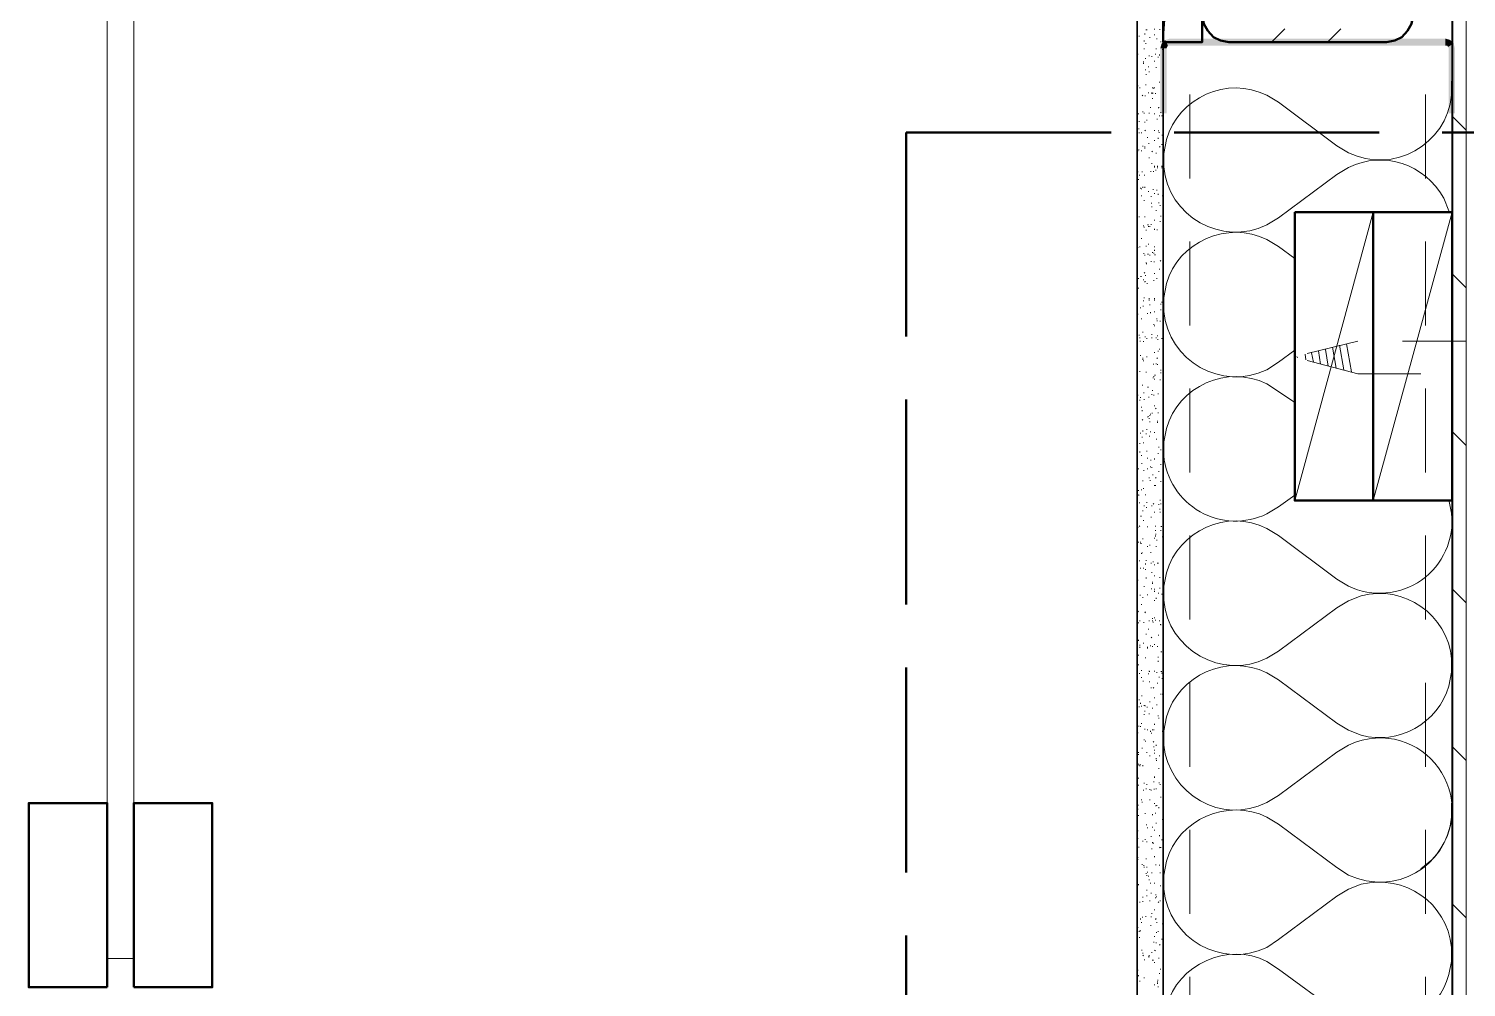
# Model space of a CAD drawing. Header units: inches. Extents: x 5 to 516, y -193 to 129.
# Drawn here: x 338.231 to 340.512, y -33.552 to -32.031 of the extents above; entities that cross this region are included whole.
import ezdxf

# ---------------------------------------------------------------- set-up
doc = ezdxf.new("R2010")
doc.units = ezdxf.units.IN
doc.header["$MEASUREMENT"] = 0
doc.linetypes.add('PDF_IMPORT', pattern=[1, 0.8, -0.2])
doc.layers.add('PDF5_Geometry', color=7, linetype='Continuous')
doc.layers.add('PDF5_Solid Fills', color=7, linetype='Continuous')

msp = doc.modelspace()

# ---------------------------------------------------------------- hatches: boundary and pattern name
at = {"layer": 'PDF5_Solid Fills', "transparency": 33554559}
for points in [[(340.038804, -32.0578976), (340.0343595, -32.0490087), (340.028804, -32.0545643), (340.0376927, -32.0601206)], [(340.0421404, -32.0467866), (340.0343626, -32.0490088), (340.038807, -32.0578984), (340.0421404, -32.0578977), (340.4788071, -32.0578984), (340.4788071, -32.0467866)], [(340.4821404, -32.0578976), (340.4865849, -32.0490087), (340.4788071, -32.0467865), (340.4788073, -32.0578984)], [(340.0265832, -32.1656763), (340.0365832, -32.1656763), (340.0365839, -32.0623429), (340.0265832, -32.0623429)], [(340.0376965, -32.0601207), (340.0288076, -32.0545652), (340.0265854, -32.0623429), (340.036585, -32.0623427)], [(340.4943612, -32.0623426), (340.492139, -32.0545648), (340.4832494, -32.0601204), (340.4843612, -32.0623426), (340.4843605, -32.165676), (340.4943612, -32.165676)]]:
    msp.add_hatch(color=256, dxfattribs=at).paths.add_polyline_path(points)

# ---------------------------------------------------------------- linework, layer by layer
at = {"layer": 'PDF5_Geometry', "lineweight": 35}
for points in [[(340.4899169, -44.6356774), (340.4899169, -25.9690092), (340.531028, -25.9690092), (340.531028, -44.6356774)], [(339.9899169, -44.5945657), (339.9899169, -32.0101203), (340.031028, -32.0101203), (340.031028, -44.5945657)]]:
    msp.add_lwpolyline(points, close=True, dxfattribs=at)
at = {"layer": 'PDF5_Geometry', "lineweight": 15}
for points in [[(340.4910291, -44.6356768), (340.4910291, -25.9690086)], [(340.5121382, -44.6356768), (340.5121382, -25.9690086)], [(340.0310275, -32.052343), (340.0932497, -31.2190096)], [(338.3976944, -31.2645645), (338.3554721, -31.2645645), (338.3554721, -33.5067869)], [(338.3976949, -31.2645645), (338.3976949, -33.5067869)], [(339.993252, -32.0434534), (339.993252, -32.0423423)], [(340.0021409, -32.0390091), (340.0021409, -32.0401202)], [(340.0043631, -32.0323427), (340.0043631, -32.0334538)], [(340.0054743, -32.0334538), (340.0054743, -32.0323427)], [(340.0099187, -32.0456755), (340.0099187, -32.0445644)], [(340.0176965, -32.0312316), (340.0176965, -32.0323427)], [(340.0176965, -32.0401202), (340.0176965, -32.0412312)], [(340.0210298, -32.0478976), (340.0210298, -32.0467866)], [(340.0265854, -32.0323427), (340.0254743, -32.0323427)], [(340.2032506, -32.052343), (340.2243617, -32.0312319)], [(340.2921404, -32.052343), (340.3132515, -32.0312319)], [(339.9910298, -32.0723422), (339.9910298, -32.0712312)], [(340.0010298, -32.0512308), (340.0010298, -32.0501198)], [(340.0010298, -32.0623426), (340.0010298, -32.0634537)], [(340.0043631, -32.054564), (340.0032521, -32.054564)], [(340.0188076, -32.0723422), (340.0188076, -32.0712312)], [(340.0199187, -32.0623426), (340.0199187, -32.0634537)], [(340.0254743, -32.0734533), (340.0254743, -32.0723422)], [(340.0276965, -32.0512308), (340.0276965, -32.0523419)], [(340.0299187, -32.0645648), (340.0299187, -32.0634537)], [(339.9999187, -32.0845639), (339.9999187, -32.0834529)], [(339.9999187, -32.0856761), (339.9999187, -32.0867872)], [(340.0032521, -32.0790086), (340.0032521, -32.0778975)], [(340.0076965, -32.0923425), (340.0076965, -32.0912315)], [(340.0088076, -32.0745644), (340.0088076, -32.0734533)], [(340.013252, -32.0756754), (340.013252, -32.0745644)], [(340.0176965, -32.0823418), (340.0176965, -32.0834529)], [(340.0199187, -32.0934536), (340.0199187, -32.0923425)], [(340.023252, -32.0756754), (340.023252, -32.0767865)], [(340.0299187, -32.0867872), (340.0310298, -32.0867872)], [(340.4899169, -32.083454), (340.4899169, -32.0823429)], [(340.4910291, -32.0878983), (340.489918, -32.0867872)], [(340.0032521, -32.0967868), (340.0032521, -32.0956757)], [(340.0043631, -32.1045643), (340.0043631, -32.1034532)], [(340.0088076, -32.10012), (340.0088076, -32.0990089)], [(340.0254743, -32.1167871), (340.0254743, -32.115676)], [(340.0299187, -32.1112307), (340.0310298, -32.1112307)], [(340.4888076, -32.1367876), (340.4888076, -32.1145653)], [(339.9910298, -32.1212314), (339.9910298, -32.1223425)], [(339.9943631, -32.1256756), (339.9943631, -32.1245646)], [(339.9976965, -32.1367863), (339.9988076, -32.1378974)], [(340.0032521, -32.1378974), (340.0021409, -32.1378974)], [(340.0043631, -32.1201203), (340.0032521, -32.1201203)], [(340.0076965, -32.132342), (340.0076965, -32.1334531)], [(340.013252, -32.1345642), (340.013252, -32.1334531), (340.013252, -32.132342)], [(340.0143631, -32.1256756), (340.0143631, -32.1245646)], [(340.0154743, -32.1334531), (340.0143631, -32.1334531)], [(340.0154743, -32.1256756), (340.0165854, -32.1256756)], [(340.0176965, -32.1245646), (340.0176965, -32.1256756)], [(340.0188076, -32.1345642), (340.0188076, -32.1334531)], [(340.0310298, -32.1367863), (340.0310298, -32.1356752)], [(340.1954743, -32.1367876), (340.2143632, -32.1478987), (340.3065854, -32.2167876), (340.3254743, -32.2278987)], [(340.0110298, -32.1567866), (340.0110298, -32.1556756)], [(340.0143631, -32.1423428), (340.0143631, -32.1412317)], [(340.023252, -32.1567866), (340.0243631, -32.1567866), (340.0243631, -32.1556756)], [(340.0276965, -32.1645641), (340.0276965, -32.163453)], [(339.9910298, -32.1656752), (339.9921409, -32.1667862)], [(339.993252, -32.1790091), (339.993252, -32.177898)], [(340.0010298, -32.1645641), (340.0010298, -32.1656752)], [(340.0021409, -32.1801201), (340.0021409, -32.1790091)], [(340.0054743, -32.1756759), (340.0054743, -32.1767869)], [(340.0088076, -32.1656752), (340.0088076, -32.1645641)], [(340.0176965, -32.1667862), (340.0176965, -32.1656752)], [(340.0221409, -32.1745648), (340.0210298, -32.1745648)], [(340.0254743, -32.1690095), (340.0254743, -32.1701205)], [(340.0288076, -32.1690095), (340.0288076, -32.1701205)], [(340.5121382, -32.192343), (340.4910271, -32.1712319)], [(339.9921409, -32.1901197), (339.993252, -32.1901197)], [(339.993252, -32.1956751), (339.993252, -32.1967873)], [(339.9965854, -32.1956751), (339.9965854, -32.1967873)], [(340.0021409, -32.1923419), (340.0032521, -32.1934529)], [(340.0065853, -32.2045647), (340.0065853, -32.2034537)], [(340.0176965, -32.1923419), (340.0176965, -32.1934529)], [(340.0176965, -32.209009), (340.0176965, -32.2078979)], [(340.023252, -32.1934529), (340.0243631, -32.1934529)], [(340.023252, -32.2045647), (340.023252, -32.2056758)], [(340.0254743, -32.1956751), (340.0243631, -32.1956751)], [(340.0299187, -32.2001205), (340.0288076, -32.2001205)], [(340.0365854, -32.2067876), (340.0321409, -32.2290098), (340.0321409, -32.2501209)], [(339.9910298, -32.224565), (339.9910298, -32.2256761)], [(339.993252, -32.2234528), (339.9921409, -32.2234528)], [(339.9965854, -32.224565), (339.9965854, -32.2256761)], [(339.9988076, -32.2178975), (339.9988076, -32.2167864)], [(340.0021409, -32.2190086), (340.0021409, -32.2178975)], [(340.0021409, -32.2212307), (340.0021409, -32.2201196)], [(340.0088076, -32.2134533), (340.0076965, -32.2134533)], [(340.013252, -32.2256761), (340.0143631, -32.2267872)], [(340.0199187, -32.2278982), (340.0199187, -32.2290093)], [(340.0254743, -32.2178975), (340.0265854, -32.2190086)], [(340.0288076, -32.2156754), (340.0288076, -32.2145643)], [(340.0088076, -32.2356757), (340.0088076, -32.2367868)], [(340.013252, -32.2456753), (340.013252, -32.2445642)], [(340.0176965, -32.2512306), (340.0176965, -32.2501196), (340.0176965, -32.2490085)], [(340.0221409, -32.2501196), (340.0221409, -32.2490085)], [(340.0221409, -32.2523428), (340.0221409, -32.2512306)], [(340.0288076, -32.2501196), (340.0288076, -32.2490085)], [(340.0288076, -32.2523428), (340.0288076, -32.2512306)], [(340.3254716, -32.2512312), (340.3065827, -32.2623423)], [(339.9910298, -32.2590092), (339.9910298, -32.2578981)], [(339.9921409, -32.2712309), (339.9921409, -32.2701199)], [(339.9943631, -32.2634535), (339.993252, -32.2634535)], [(339.9976965, -32.2578981), (339.9976965, -32.2590092)], [(340.0021409, -32.2634535), (340.0010298, -32.2634535)], [(340.0110298, -32.2578981), (340.0121409, -32.2578981)], [(340.0165854, -32.2578981), (340.0154743, -32.2578981)], [(340.0199187, -32.255676), (340.0188076, -32.255676)], [(340.1954743, -32.3423431), (340.2143632, -32.331232), (340.3065854, -32.2623431)], [(339.9954743, -32.2845649), (339.9954743, -32.2834538)], [(339.9965854, -32.2856759), (339.9965854, -32.2845649)], [(339.9965854, -32.2967866), (339.9965854, -32.2956755)], [(339.9988076, -32.2834538), (339.9988076, -32.2823427)], [(340.0021409, -32.2834538), (340.0021409, -32.2823427)], [(340.0076965, -32.2901202), (340.0076965, -32.2890091)], [(340.0121409, -32.2978977), (340.0121409, -32.2967866)], [(340.0154743, -32.286787), (340.0154743, -32.2856759)], [(340.0176965, -32.2934534), (340.0176965, -32.2923423)], [(340.0210298, -32.286787), (340.0210298, -32.2878981)], [(340.023252, -32.2934534), (340.023252, -32.2945645)], [(340.0299187, -32.2967866), (340.0299187, -32.2956755)], [(340.4843605, -32.3201201), (340.4765827, -32.3001201)], [(339.9910298, -32.3112316), (339.9899187, -32.3112316)], [(340.013252, -32.3078984), (340.0121409, -32.3078984)], [(340.013252, -32.3145648), (340.013252, -32.3134537)], [(340.0199187, -32.3201201), (340.0199187, -32.319009)], [(340.0243631, -32.3078984), (340.0243631, -32.3067862)], [(340.0265854, -32.3112316), (340.0265854, -32.3123427)], [(340.3643608, -32.3223422), (340.2399164, -32.78012)], [(340.4899169, -32.3223422), (340.3643614, -32.78012)], [(340.4899169, -32.3156758), (340.4899169, -32.3090092)], [(340.4899169, -32.3123426), (340.4899169, -32.3112315)], [(339.993252, -32.3290086), (339.993252, -32.3301197)], [(339.9999187, -32.3434536), (339.9999187, -32.3445647)], [(340.0010298, -32.3467868), (340.0010298, -32.3456757)], [(340.0021409, -32.3301197), (340.0021409, -32.3290086)], [(340.0065853, -32.3423426), (340.0076965, -32.3423426)], [(340.0076965, -32.3456757), (340.0076965, -32.3445647)], [(340.0099187, -32.3456757), (340.0099187, -32.3445647)], [(340.0121409, -32.3423426), (340.0121409, -32.3412315)], [(340.0176965, -32.3356762), (340.0176965, -32.334564)], [(340.0265854, -32.3378983), (340.0265854, -32.3367872)], [(340.0276965, -32.3290086), (340.0276965, -32.3278976)], [(340.4910291, -32.3378983), (340.489918, -32.3367872)], [(339.9965854, -32.364565), (339.9965854, -32.3634539)], [(340.0043631, -32.3512311), (340.0043631, -32.35012)], [(340.0176965, -32.349009), (340.0176965, -32.35012)], [(340.0210298, -32.35012), (340.0221409, -32.35012)], [(340.2399169, -32.395676), (340.2143614, -32.3767871), (340.1954725, -32.365676)], [(339.9910298, -32.3778978), (339.9910298, -32.3790089)], [(339.9943631, -32.3767867), (339.9943631, -32.3778978)], [(340.0010298, -32.3878974), (339.9999187, -32.3878974)], [(340.0021409, -32.3912317), (340.0021409, -32.3901195)], [(340.0043631, -32.3767867), (340.0043631, -32.3756757)], [(340.0065853, -32.3890085), (340.0076965, -32.3890085)], [(340.0076965, -32.3734535), (340.0076965, -32.3723425)], [(340.0099187, -32.3912317), (340.0099187, -32.3901195)], [(340.0143631, -32.3867863), (340.0143631, -32.3856753)], [(340.0165854, -32.3878974), (340.0165854, -32.3867863)], [(340.0176965, -32.3767867), (340.0176965, -32.3778978)], [(340.0176965, -32.3834531), (340.0176965, -32.3823421)], [(340.0188076, -32.3901195), (340.0176965, -32.3901195)], [(340.0043631, -32.4034534), (340.0043631, -32.4023424)], [(340.0043631, -32.4045645), (340.0054743, -32.4045645)], [(340.0121409, -32.4012313), (340.0121409, -32.4001203)], [(340.0176965, -32.4012313), (340.0165854, -32.4012313)], [(340.0254743, -32.413453), (340.0254743, -32.412342)], [(340.0265854, -32.3990092), (340.0276965, -32.4001203)], [(339.9921409, -32.427898), (339.9921409, -32.426787)], [(339.9965854, -32.4245648), (339.9954743, -32.4245648)], [(339.9999187, -32.4301202), (339.9999187, -32.4290091)], [(340.0010298, -32.4178973), (340.0021409, -32.4190095)], [(340.0032521, -32.4323423), (340.0021409, -32.4323423), (340.0021409, -32.4334534)], [(340.0032521, -32.4234538), (340.0032521, -32.4223427)], [(340.0054743, -32.4356755), (340.0065853, -32.4356755)], [(340.0165854, -32.4301202), (340.0165854, -32.4312312)], [(340.0176965, -32.4190095), (340.0176965, -32.4201206)], [(340.0210298, -32.427898), (340.0210298, -32.426787)], [(340.0365836, -32.435676), (340.0321391, -32.4578982), (340.0321391, -32.4801204)], [(340.5121382, -32.442343), (340.4910271, -32.4212319)], [(339.9921409, -32.443453), (339.9921409, -32.4423419)], [(340.0010298, -32.4578979), (340.0010298, -32.459009)], [(340.0088076, -32.4601201), (340.0088076, -32.459009)], [(340.0176965, -32.4601201), (340.0176965, -32.459009)], [(339.9954743, -32.4734529), (339.9954743, -32.4745651)], [(339.9999187, -32.4712307), (339.9988076, -32.4712307)], [(339.9999187, -32.4634533), (339.9999187, -32.4623422)], [(340.0065853, -32.4834536), (340.0065853, -32.4823425)], [(340.0088076, -32.4623422), (340.0088076, -32.4612311)], [(340.0099187, -32.4701197), (340.0099187, -32.4690086)], [(340.0110298, -32.4823425), (340.0110298, -32.4812315)], [(340.0176965, -32.4612311), (340.0176965, -32.4623422)], [(340.0176965, -32.4812315), (340.0176965, -32.4801204)], [(340.0276965, -32.4690086), (340.0276965, -32.4678975)], [(340.0276965, -32.4767872), (340.0276965, -32.4778983)], [(340.0288076, -32.4645643), (340.0288076, -32.4656754)], [(340.0310298, -32.4701197), (340.0310298, -32.4690086)], [(339.9899187, -32.4912311), (339.9899187, -32.49012)], [(339.9910298, -32.4834536), (339.9910298, -32.4845646)], [(339.9965854, -32.4923421), (339.9965854, -32.4912311)], [(340.0165854, -32.5012306), (340.0165854, -32.5001196)], [(340.0176965, -32.5034539), (340.0176965, -32.5023428)], [(340.0210298, -32.4923421), (340.0210298, -32.4912311)], [(340.0221409, -32.4945642), (340.0210298, -32.4945642)], [(340.0265854, -32.4956753), (340.0265854, -32.4945642)], [(340.0310298, -32.5067871), (340.0310298, -32.505676)], [(339.9899187, -32.5178978), (339.9899187, -32.5190088)], [(339.993252, -32.5178978), (339.993252, -32.5167867)], [(339.9943631, -32.521231), (339.9943631, -32.522342)], [(339.9943631, -32.5267863), (339.9954743, -32.5267863)], [(339.9988076, -32.5134535), (339.9988076, -32.5123424)], [(339.9999187, -32.5278974), (339.9999187, -32.5267863)], [(340.0021409, -32.5201199), (340.0032521, -32.5201199)], [(340.0054743, -32.5234531), (340.0054743, -32.522342)], [(340.013252, -32.5167867), (340.013252, -32.5156756)], [(340.013252, -32.521231), (340.013252, -32.522342)], [(340.0199187, -32.522342), (340.0199187, -32.521231)], [(340.0221409, -32.5178978), (340.0221409, -32.5190088)], [(340.023252, -32.5245642), (340.0221409, -32.5245642)], [(340.0288076, -32.522342), (340.0288076, -32.5234531)], [(339.9910298, -32.5512309), (339.9899187, -32.5512309)], [(339.9954743, -32.5501198), (339.9954743, -32.5490087)], [(340.0054743, -32.5523419), (340.0054743, -32.5512309)], [(340.0176965, -32.5456755), (340.0176965, -32.5445645)], [(340.023252, -32.5423423), (340.023252, -32.5434534)], [(340.0254743, -32.5401202), (340.0254743, -32.5390092)], [(340.1954725, -32.5723427), (340.2143614, -32.5601204), (340.2399169, -32.5412316)], [(340.2565818, -32.5478988), (340.2576929, -32.5567877)], [(340.2665825, -32.5456755), (340.2699158, -32.56012)], [(340.2776954, -32.5423423), (340.2810287, -32.5634535)], [(340.2888038, -32.5401202), (340.2932483, -32.5667869)], [(340.2999167, -32.536787), (340.3054723, -32.5701204)], [(340.3110297, -32.5334538), (340.3176963, -32.5723427)], [(340.3221381, -32.5312317), (340.3299158, -32.5756761)], [(339.9988076, -32.5545641), (339.9988076, -32.553453)], [(339.9988076, -32.5567862), (339.9988076, -32.5556751)], [(339.9999187, -32.5590095), (339.9999187, -32.5578984)], [(340.0154743, -32.5634537), (340.0165854, -32.5634537)], [(340.0199187, -32.5623427), (340.0199187, -32.5634537)], [(340.0210298, -32.553453), (340.0221409, -32.5545641)], [(340.0221409, -32.5645648), (340.0221409, -32.5634537)], [(340.0276965, -32.5734533), (340.0276965, -32.5723423)], [(339.9899187, -32.5912315), (339.9899187, -32.5901205)], [(339.9943631, -32.5756755), (339.9943631, -32.5745644)], [(339.9988076, -32.5967868), (339.9976965, -32.5967868)], [(340.0043631, -32.5756755), (340.0043631, -32.5767865)], [(340.0154743, -32.584564), (340.0154743, -32.5856762)], [(340.0165854, -32.5834529), (340.0165854, -32.5823419)], [(340.0188076, -32.5812308), (340.0176965, -32.5812308)], [(340.0176965, -32.5878983), (340.0176965, -32.5867872)], [(340.0265854, -32.5878983), (340.0265854, -32.5890094)], [(340.0276965, -32.5767865), (340.0276965, -32.5778976)], [(340.0310298, -32.584564), (340.0310298, -32.5834529)], [(340.2399169, -32.6245646), (340.2143614, -32.6067868), (340.1954725, -32.5945646)], [(340.4910291, -32.5878983), (340.489918, -32.5867872)], [(339.9899187, -32.6090086), (339.9899187, -32.6078975)], [(339.9910298, -32.613454), (339.9910298, -32.6123418)], [(339.9954743, -32.6167872), (339.9954743, -32.6156761)], [(339.9999187, -32.6090086), (340.0010298, -32.6090086)], [(340.0010298, -32.6201204), (340.0010298, -32.6190093)], [(340.0076965, -32.60012), (340.0065853, -32.60012)], [(340.0088076, -32.6156761), (340.0076965, -32.6156761)], [(340.013252, -32.6123418), (340.013252, -32.6112307)], [(340.0143631, -32.6056754), (340.0143631, -32.6045643)], [(340.0165854, -32.6123418), (340.0165854, -32.613454)], [(340.023252, -32.6101196), (340.023252, -32.6112307)], [(339.9943631, -32.6212314), (339.9943631, -32.6201204)], [(339.9965854, -32.6323421), (339.9965854, -32.631231)], [(339.9976965, -32.6378974), (339.9976965, -32.6367863)], [(340.0110298, -32.6423428), (340.0110298, -32.6434539)], [(340.0143631, -32.6412317), (340.013252, -32.6412317)], [(340.0176965, -32.63012), (340.0176965, -32.6290089)], [(340.0199187, -32.6334531), (340.0188076, -32.6345642)], [(340.023252, -32.6401195), (340.023252, -32.6412317)], [(340.0299187, -32.6423428), (340.0310298, -32.6423428)], [(339.9976965, -32.6512313), (339.9988076, -32.6523424)], [(340.0076965, -32.6467871), (340.0065853, -32.6478981)], [(340.0088076, -32.6501203), (340.0088076, -32.6490092)], [(340.0099187, -32.645676), (340.0099187, -32.6445649)], [(340.0099187, -32.6556756), (340.0099187, -32.6545645)], [(340.0221409, -32.6545645), (340.0221409, -32.6534535)], [(340.0221409, -32.6567867), (340.0221409, -32.6556756)], [(339.9954743, -32.6723427), (339.9954743, -32.6734538)], [(339.9976965, -32.6801202), (339.9976965, -32.6790091)], [(339.9988076, -32.6701206), (339.9988076, -32.6690095)], [(339.9999187, -32.6890087), (339.9999187, -32.6878976)], [(340.0043631, -32.6734538), (340.0043631, -32.6745648)], [(340.0054743, -32.6678973), (340.0054743, -32.6667863)], [(340.0088076, -32.6778981), (340.0099187, -32.6778981)], [(340.0110298, -32.6712316), (340.0110298, -32.6701206)], [(340.0176965, -32.6723427), (340.0176965, -32.6712316)], [(340.0210298, -32.6823423), (340.0199187, -32.6823423)], [(340.0310298, -32.6823423), (340.0310298, -32.6812312)], [(340.5121382, -32.692343), (340.4910271, -32.6712319)], [(339.9943631, -32.6901198), (339.9943631, -32.6890087)], [(339.9943631, -32.7034537), (339.9943631, -32.7023426)], [(339.9965854, -32.707898), (339.9965854, -32.709009)], [(340.0054743, -32.7023426), (340.0054743, -32.7012316)], [(340.023252, -32.7056758), (340.023252, -32.7045648)], [(340.0243631, -32.6956751), (340.0243631, -32.694564)], [(340.0276965, -32.7001205), (340.0276965, -32.6990094)], [(339.9921409, -32.7301204), (339.9921409, -32.7290094)], [(339.9976965, -32.7212308), (339.9965854, -32.7212308)], [(340.0010298, -32.7323425), (339.9999187, -32.7323425)], [(340.0065853, -32.7134533), (340.0065853, -32.7123422)], [(340.0065853, -32.7301204), (340.0065853, -32.7290094)], [(340.0110298, -32.7156754), (340.0121409, -32.7156754)], [(340.0110298, -32.7256761), (340.0110298, -32.7267872)], [(340.013252, -32.7278983), (340.013252, -32.7267872)], [(340.0176965, -32.7134533), (340.0176965, -32.7145644)], [(340.0243631, -32.7345647), (340.0243631, -32.7334536)], [(340.0276965, -32.7234529), (340.0276965, -32.7223418)], [(339.9988076, -32.7490085), (339.9988076, -32.7478975)], [(340.0088076, -32.7445643), (340.0088076, -32.7434532)], [(340.0110298, -32.7478975), (340.0099187, -32.7478975)], [(340.0154743, -32.7390089), (340.0143631, -32.7390089)], [(340.0176965, -32.7556761), (340.0176965, -32.7567871)], [(340.0199187, -32.7434532), (340.0188076, -32.7445643)], [(340.0188076, -32.7567871), (340.0188076, -32.7556761)], [(340.0276965, -32.7501196), (340.0276965, -32.7490085)], [(339.9910298, -32.7701199), (339.9910298, -32.771231)], [(339.9921409, -32.7645646), (339.9921409, -32.7634535)], [(339.993252, -32.771231), (339.9921409, -32.771231)], [(339.9965854, -32.7634535), (339.9965854, -32.7623424)], [(339.9999187, -32.7612314), (339.9999187, -32.7601203)], [(340.0032521, -32.7701199), (340.0032521, -32.771231)], [(340.0265854, -32.7790084), (340.0265854, -32.7801206)], [(339.993252, -32.7834538), (339.9943631, -32.7834538)], [(339.9988076, -32.7967866), (339.9988076, -32.7956756)], [(340.0010298, -32.7890092), (340.0010298, -32.7878981)], [(340.0054743, -32.7912313), (340.0043631, -32.7912313)], [(340.0054743, -32.7834538), (340.0054743, -32.7823428)], [(340.013252, -32.7878981), (340.013252, -32.7890092)], [(340.0154743, -32.7845649), (340.0165854, -32.785676)], [(340.0176965, -32.7978977), (340.0176965, -32.7990088)], [(340.0243631, -32.786787), (340.0243631, -32.785676)], [(340.0265854, -32.7934534), (340.0254743, -32.7934534)], [(340.0265854, -32.7978977), (340.0265854, -32.7990088)], [(340.0276965, -32.785676), (340.0276965, -32.7845649)], [(339.9910298, -32.8223423), (339.9910298, -32.8234533)], [(339.9943631, -32.8201201), (339.993252, -32.8212312)], [(339.9965854, -32.8045641), (339.9954743, -32.8045641)], [(339.9999187, -32.8123427), (339.9999187, -32.8112316)], [(340.0065853, -32.8223423), (340.0065853, -32.8212312)], [(340.0121409, -32.8067862), (340.0121409, -32.8056752)], [(340.0188076, -32.8201201), (340.0188076, -32.8212312)], [(340.0276965, -32.8212312), (340.0288076, -32.8212312)], [(339.9921409, -32.8467869), (339.9921409, -32.8456758)], [(339.9954743, -32.8467869), (339.9954743, -32.8456758)], [(339.9954743, -32.8478979), (339.9965854, -32.8478979)], [(339.9988076, -32.8401205), (339.9988076, -32.8412315)], [(340.0176965, -32.8401205), (340.0176965, -32.8390094)], [(340.0188076, -32.8278976), (340.0188076, -32.8267865)], [(340.0199187, -32.8334529), (340.0188076, -32.8334529)], [(340.0188076, -32.8367873), (340.0188076, -32.8356762)], [(340.0210298, -32.8434537), (340.0210298, -32.8423426)], [(340.0276965, -32.8278976), (340.0276965, -32.8267865)], [(340.0299187, -32.8378983), (340.0299187, -32.8367873)], [(340.4910291, -32.8378983), (340.489918, -32.8367872)], [(339.9965854, -32.863454), (339.9965854, -32.864565)], [(339.9976965, -32.863454), (339.9976965, -32.8623418)], [(340.0065853, -32.8534533), (340.0065853, -32.8523422)], [(340.0099187, -32.8512311), (340.0099187, -32.8501201)], [(340.0121409, -32.8623418), (340.0110298, -32.8623418)], [(340.0199187, -32.8523422), (340.0199187, -32.8534533)], [(339.993252, -32.8756757), (339.9943631, -32.8756757)], [(339.9954743, -32.8878974), (339.9954743, -32.8867864)], [(339.9999187, -32.8878974), (339.9999187, -32.8867864)], [(340.0032521, -32.881231), (340.0032521, -32.88012)], [(340.0032521, -32.8901196), (340.0032521, -32.8890085)], [(340.0043631, -32.8756757), (340.0043631, -32.8745646)], [(340.0121409, -32.88012), (340.0121409, -32.8790089)], [(340.013252, -32.894565), (340.013252, -32.8934539)], [(340.0154743, -32.8767868), (340.0154743, -32.8778978)], [(340.0176965, -32.8823421), (340.0176965, -32.881231)], [(340.0221409, -32.8790089), (340.0221409, -32.88012)], [(340.023252, -32.88012), (340.023252, -32.8790089)], [(339.9899187, -32.9145641), (339.9899187, -32.9134531)], [(339.9910298, -32.9056756), (339.9910298, -32.9067867)], [(340.0043631, -32.9034535), (340.0043631, -32.9023424)], [(340.0143631, -32.9101199), (340.0143631, -32.9090088)], [(340.0143631, -32.912342), (340.0143631, -32.9112309)], [(340.0176965, -32.9001203), (340.0176965, -32.8990092)], [(340.0254743, -32.9023424), (340.0265854, -32.9023424)], [(340.0365854, -32.8945646), (340.0321409, -32.9156757), (340.0321409, -32.9378979)], [(339.9954743, -32.9301202), (339.9943631, -32.9301202)], [(339.9988076, -32.9334534), (339.9988076, -32.9345645)], [(340.0065853, -32.9290091), (340.0065853, -32.9301202)], [(340.0121409, -32.9201206), (340.013252, -32.9201206)], [(340.0176965, -32.9212317), (340.0176965, -32.9201206)], [(340.0176965, -32.9245649), (340.0176965, -32.9234538)], [(340.0176965, -32.9378977), (340.0176965, -32.9390087)], [(340.0199187, -32.9356755), (340.0199187, -32.9345645)], [(340.0243631, -32.926787), (340.023252, -32.926787)], [(340.0265854, -32.9190095), (340.0254743, -32.9190095)], [(340.0288076, -32.9290091), (340.0288076, -32.9278981)], [(340.3454743, -32.9312321), (340.3254743, -32.9390099), (340.3065854, -32.950121)], [(340.5121382, -32.9423431), (340.4910271, -32.9212319)], [(339.9910298, -32.9556759), (339.9921409, -32.9567869)], [(339.9965854, -32.9445641), (339.9965854, -32.9456751)], [(340.0021409, -32.9567869), (340.0032521, -32.957898)], [(340.0310298, -32.9612312), (340.0310298, -32.9601201)], [(340.1954743, -33.0301201), (340.2143632, -33.019009), (340.3065854, -32.9501201)], [(339.9921409, -32.9745651), (339.9921409, -32.9734529)], [(339.9943631, -32.9712308), (339.9943631, -32.9701197)], [(340.0010298, -32.9734529), (339.9999187, -32.9734529)], [(340.0076965, -32.9834536), (340.0076965, -32.9845647)], [(340.0088076, -32.9712308), (340.0088076, -32.9701197)], [(340.0143631, -32.9678976), (340.0143631, -32.9667865)], [(340.0143631, -32.9712308), (340.0143631, -32.9701197)], [(340.0154743, -32.9734529), (340.0154743, -32.9723418)], [(340.0176965, -32.9667865), (340.0176965, -32.9656754)], [(340.0188076, -32.9690086), (340.0188076, -32.9701197)], [(340.0254743, -32.9712308), (340.0254743, -32.9701197)], [(340.0276965, -32.9778983), (340.0276965, -32.9767872), (340.0265854, -32.9767872)], [(339.9899187, -32.9867868), (339.9899187, -32.9856758)], [(339.9921409, -33.0012307), (339.9921409, -33.0023429)], [(339.9999187, -33.0067872), (339.9999187, -33.0056761)], [(340.0043631, -32.9923422), (340.0043631, -32.9912311)], [(340.0121409, -32.9967864), (340.013252, -32.9978975)], [(340.023252, -32.9934532), (340.0243631, -32.9934532)], [(340.0310298, -32.9945643), (340.0310298, -32.9934532)], [(339.9921409, -33.0256753), (339.9921409, -33.0245642)], [(339.9943631, -33.0101203), (339.9943631, -33.0090093)], [(339.9943631, -33.0134535), (339.9943631, -33.0123425)], [(340.0032521, -33.0301207), (340.0032521, -33.0290085)], [(340.0065853, -33.0123425), (340.0065853, -33.0134535), (340.0065853, -33.0145646)], [(340.0110298, -33.0101203), (340.0110298, -33.0112314)], [(340.0143631, -33.0123425), (340.0143631, -33.0112314)], [(340.0176965, -33.0090093), (340.0176965, -33.0078982)], [(340.0221409, -33.0123425), (340.0221409, -33.0112314)], [(340.023252, -33.0290085), (340.023252, -33.0278974)], [(340.0288076, -33.0201199), (340.0276965, -33.0201199)], [(339.9921409, -33.0412313), (339.9921409, -33.0401202)], [(339.9965854, -33.0501198), (339.9965854, -33.0490088)], [(340.0088076, -33.0501198), (340.0088076, -33.0512309), (340.0099187, -33.0512309)], [(340.0176965, -33.0501198), (340.0176965, -33.0512309)], [(340.0210298, -33.053453), (340.0210298, -33.052342)], [(340.023252, -33.035676), (340.023252, -33.0345649)], [(340.0288076, -33.0512309), (340.0276965, -33.0512309)], [(340.0310298, -33.0312317), (340.0299187, -33.0312317)], [(340.4843632, -33.0745654), (340.4888076, -33.0523432), (340.4888076, -33.0312321)], [(339.9943631, -33.0545641), (339.993252, -33.0545641)], [(339.9965854, -33.0612316), (339.9965854, -33.0601206)], [(339.9999187, -33.066787), (339.9988076, -33.066787)], [(340.0076965, -33.0556752), (340.0076965, -33.0545641)], [(340.0099187, -33.067898), (340.0088076, -33.067898)], [(340.0221409, -33.0701202), (340.0221409, -33.0690091)], [(340.0243631, -33.0601206), (340.0254743, -33.0601206)], [(340.0288076, -33.053453), (340.0288076, -33.0545641)], [(340.0299187, -33.0623427), (340.0288076, -33.0623427)], [(340.1954743, -33.0534543), (340.2143632, -33.0645654), (340.3065854, -33.1334543), (340.3254743, -33.1445654), (340.3454743, -33.1523432)], [(339.993252, -33.0967869), (339.993252, -33.0956758)], [(339.9976965, -33.0901205), (339.9965854, -33.0901205)], [(340.0121409, -33.0778976), (340.0121409, -33.0767866)], [(340.0165854, -33.0767866), (340.0154743, -33.0778976)], [(340.0176965, -33.0923426), (340.0176965, -33.0934537)], [(340.0276965, -33.0878983), (340.0276965, -33.0867873)], [(340.0299187, -33.0867873), (340.0299187, -33.0878983)], [(340.4910291, -33.0878984), (340.489918, -33.0867872)], [(339.993252, -33.1078975), (339.993252, -33.1067865)], [(339.9954743, -33.1023422), (339.9954743, -33.1012311)], [(339.9965854, -33.1067865), (339.9965854, -33.1056754)], [(340.0010298, -33.1056754), (340.0010298, -33.1045643)], [(340.0010298, -33.1201204), (340.0010298, -33.1190093)], [(340.0032521, -33.1056754), (340.0021409, -33.1056754)], [(340.0021409, -33.1145651), (340.0021409, -33.113454)], [(340.0065853, -33.1078975), (340.0054743, -33.1078975)], [(340.0088076, -33.1178983), (340.0088076, -33.1190093)], [(340.0099187, -33.099009), (340.0099187, -33.1001201)], [(340.0143631, -33.1101197), (340.0143631, -33.1090086)], [(340.0210298, -33.1045643), (340.0210298, -33.1034533)], [(340.023252, -33.1223425), (340.023252, -33.1212315)], [(339.993252, -33.1378975), (339.9921409, -33.1378975)], [(339.9954743, -33.1378975), (339.9954743, -33.1390085)], [(339.9965854, -33.1345643), (339.9965854, -33.1334532)], [(340.0021409, -33.1434539), (340.0021409, -33.1423428)], [(340.0065853, -33.1434539), (340.0065853, -33.144565)], [(340.0143631, -33.1434539), (340.0143631, -33.144565)], [(340.0165854, -33.144565), (340.0165854, -33.1434539)], [(340.0176965, -33.1345643), (340.0176965, -33.1356753)], [(340.0243631, -33.1256757), (340.0243631, -33.1245647)], [(340.0365854, -33.1234543), (340.0321409, -33.1456765), (340.0321409, -33.1678988)], [(339.9910298, -33.1490092), (339.9910298, -33.1478982)], [(340.0010298, -33.1601199), (340.0010298, -33.1590088)], [(340.0032521, -33.161231), (340.0032521, -33.162342)], [(340.0110298, -33.1467871), (340.0110298, -33.1456761)], [(340.013252, -33.1490092), (340.0121409, -33.1490092)], [(340.0154743, -33.162342), (340.0165854, -33.1634531)], [(340.0299187, -33.1467871), (340.0299187, -33.1456761)], [(339.9921409, -33.1801202), (339.9921409, -33.1790091)], [(339.9921409, -33.1834534), (339.9921409, -33.1823424)], [(339.9976965, -33.1734538), (339.9976965, -33.1723428)], [(340.0054743, -33.1801202), (340.0054743, -33.1790091)], [(340.0099187, -33.1845645), (340.0099187, -33.1856756)], [(340.0165854, -33.1712317), (340.0165854, -33.1701206)], [(340.0176965, -33.176787), (340.0176965, -33.175676)], [(340.0176965, -33.1812313), (340.0176965, -33.1801202)], [(340.0199187, -33.1690096), (340.0199187, -33.1678974)], [(340.0199187, -33.1901198), (340.0199187, -33.1890087)], [(340.0254743, -33.1856756), (340.0254743, -33.1845645)], [(340.0310298, -33.1834534), (340.0299187, -33.1834534)], [(340.1954743, -33.2590099), (340.2143632, -33.2478988), (340.3065854, -33.1790099)], [(340.3254734, -33.1678984), (340.3065845, -33.1790095)], [(340.5121382, -33.1923431), (340.4910271, -33.171232)], [(339.9910298, -33.1978984), (339.9910298, -33.1967873)], [(339.9921409, -33.2001205), (339.9921409, -33.1990095)], [(339.9943631, -33.1990095), (339.9954743, -33.1990095)], [(339.9943631, -33.2012316), (339.9943631, -33.2001205)], [(339.9988076, -33.2012316), (339.9988076, -33.2001205)], [(340.0199187, -33.1923419), (340.0210298, -33.1923419)], [(340.0243631, -33.2056759), (340.0243631, -33.2045648)], [(339.9921409, -33.2212308), (339.9921409, -33.2201197)], [(339.9921409, -33.2323426), (339.9921409, -33.2312315)], [(340.0010298, -33.2290094), (340.0010298, -33.2278983)], [(340.0054743, -33.2312315), (340.0054743, -33.2301204)], [(340.0165854, -33.2267872), (340.0165854, -33.2256762)], [(340.0176965, -33.2178976), (340.0176965, -33.2190087), (340.0176965, -33.2201197)], [(340.0243631, -33.2278983), (340.0254743, -33.2278983)], [(340.0265854, -33.2312315), (340.0265854, -33.2301204)], [(340.0310298, -33.2201197), (340.0310298, -33.2190087)], [(339.9965854, -33.2556761), (339.9965854, -33.254565)], [(339.9976965, -33.2590093), (339.9976965, -33.2578982)], [(339.9999187, -33.239009), (339.9999187, -33.24012)], [(340.0043631, -33.2378979), (340.0043631, -33.2367868)], [(340.0099187, -33.239009), (340.0099187, -33.2378979)], [(340.0099187, -33.2556761), (340.0099187, -33.254565)], [(340.0121409, -33.24012), (340.0121409, -33.239009)], [(340.0176965, -33.2378979), (340.0165854, -33.2378979)], [(340.0199187, -33.2367868), (340.0199187, -33.2378979)], [(340.0276965, -33.2501196), (340.0276965, -33.2512307)], [(339.9921409, -33.2634536), (339.9910298, -33.2634536)], [(339.9910298, -33.27012), (339.9910298, -33.2690089)], [(339.9921409, -33.2790085), (339.9921409, -33.2801207)], [(340.0032521, -33.2767864), (340.0021409, -33.2767864)], [(340.0143631, -33.2790085), (340.0143631, -33.2778974)], [(340.0176965, -33.2612314), (340.0176965, -33.2601204)], [(340.0188076, -33.2645646), (340.0199187, -33.2645646)], [(340.0188076, -33.2767864), (340.0188076, -33.2756753)], [(340.0210298, -33.2645646), (340.0210298, -33.2634536)], [(340.0243631, -33.2678978), (340.0243631, -33.2667868)], [(340.4888076, -33.2823429), (340.4888076, -33.2601207)], [(339.9910298, -33.3045641), (339.9910298, -33.3034531)], [(340.0043631, -33.2945645), (340.0054743, -33.2945645)], [(340.0065853, -33.2990088), (340.0065853, -33.3001199)], [(340.0143631, -33.2978977), (340.0143631, -33.2990088)], [(340.0176965, -33.3034531), (340.0176965, -33.302342)], [(340.0199187, -33.2923424), (340.0199187, -33.2912313)], [(340.0299187, -33.284565), (340.0310298, -33.284565)], [(340.0299187, -33.285676), (340.0299187, -33.2867871)], [(340.1954743, -33.2823429), (340.2143632, -33.2934541), (340.3065854, -33.362343), (340.3254743, -33.3745652)], [(339.9910298, -33.3156759), (339.9910298, -33.316787)], [(339.9988076, -33.3201202), (339.9988076, -33.3212313)], [(340.0021409, -33.317898), (340.0032521, -33.317898)], [(340.0054743, -33.3223423), (340.0054743, -33.3212313)], [(340.0121409, -33.3134538), (340.0121409, -33.3123427)], [(340.0143631, -33.3223423), (340.0143631, -33.3234534)], [(340.0154743, -33.3234534), (340.0165854, -33.3234534)], [(340.0254743, -33.3123427), (340.0254743, -33.3112317)], [(340.0288076, -33.317898), (340.0288076, -33.3190091)], [(339.9899187, -33.3323419), (339.9899187, -33.3312308)], [(339.9910298, -33.3467869), (339.9910298, -33.3456758)], [(339.9910298, -33.3501201), (339.9910298, -33.349009)], [(339.993252, -33.3301198), (339.9921409, -33.3301198)], [(340.0043631, -33.347898), (340.0043631, -33.349009)], [(340.013252, -33.333453), (340.013252, -33.3323419)], [(340.0176965, -33.3456758), (340.0176965, -33.3445648)], [(340.0254743, -33.3301198), (340.0265854, -33.3312308)], [(340.0276965, -33.3312308), (340.0276965, -33.3301198)], [(340.4910291, -33.3378984), (340.489918, -33.3367873)], [(339.9899187, -33.3512312), (339.9899187, -33.3501201)], [(339.9976965, -33.3578976), (339.9976965, -33.3567865)], [(340.0010298, -33.3590086), (339.9999187, -33.3590086)], [(340.0010298, -33.3623418), (340.0010298, -33.3612308)], [(340.0043631, -33.3712315), (340.0043631, -33.3723426)], [(340.0054743, -33.3612308), (340.0054743, -33.3623418)], [(340.0065853, -33.3701204), (340.0065853, -33.3690093)], [(340.013252, -33.3701204), (340.013252, -33.3712315)], [(340.0199187, -33.3578976), (340.0188076, -33.3578976)], [(340.0254743, -33.3578976), (340.0254743, -33.3590086)], [(340.0265854, -33.3712315), (340.0265854, -33.3701204)], [(340.0365854, -33.352343), (340.0321409, -33.3745652), (340.0321409, -33.3967874)], [(340.4399178, -33.3645651), (340.4576956, -33.3501206)], [(339.9910298, -33.3878975), (339.9899187, -33.3878975)], [(339.9921409, -33.3901196), (339.9921409, -33.3890085)], [(340.0054743, -33.3745647), (340.0054743, -33.3756757)], [(340.0076965, -33.3767868), (340.0076965, -33.3756757)], [(340.0088076, -33.3812311), (340.0088076, -33.3823421)], [(340.0110298, -33.3878975), (340.0110298, -33.3867864)], [(340.0176965, -33.3867864), (340.0176965, -33.3878975)], [(340.0276965, -33.3912318), (340.0265854, -33.3912318)], [(340.3454743, -33.3890094), (340.3254743, -33.3967871), (340.3065854, -33.4078982)], [(339.9943631, -33.4178974), (339.9943631, -33.4167863)], [(339.9988076, -33.4101199), (339.9988076, -33.4090089)], [(339.9988076, -33.4156753), (339.9988076, -33.4167863)], [(340.0054743, -33.3990093), (340.0054743, -33.3978982)], [(340.0054743, -33.4078978), (340.0054743, -33.4067867)], [(340.0099187, -33.4156753), (340.0099187, -33.4145642)], [(340.0121409, -33.4023425), (340.0121409, -33.4034535)], [(340.0188076, -33.4056757), (340.0199187, -33.4056757)], [(340.0188076, -33.411231), (340.0188076, -33.4101199)], [(340.0210298, -33.4090089), (340.0199187, -33.4090089)], [(340.0243631, -33.4167863), (340.023252, -33.4178974)], [(340.0265854, -33.4156753), (340.0265854, -33.4145642)], [(340.1954743, -33.4890096), (340.2143632, -33.4767874), (340.3065854, -33.4078985)], [(339.9899187, -33.4301202), (339.9899187, -33.4290092)], [(340.0032521, -33.4401198), (340.0043631, -33.4401198)], [(340.0121409, -33.4401198), (340.0121409, -33.4412309)], [(340.013252, -33.4356756), (340.013252, -33.4345645)], [(340.0176965, -33.4290092), (340.0176965, -33.4301202)], [(340.5121382, -33.4423431), (340.4910271, -33.421232)], [(339.9910298, -33.457898), (339.9910298, -33.4567869)], [(339.993252, -33.4645644), (339.993252, -33.4634534)], [(339.9954743, -33.4623423), (339.9943631, -33.4634534)], [(339.9954743, -33.4445641), (339.9954743, -33.443453)], [(339.9965854, -33.4490095), (339.9965854, -33.4501206)], [(339.9976965, -33.4412309), (339.9988076, -33.4412309)], [(340.0110298, -33.4545648), (340.0121409, -33.4545648)], [(340.0199187, -33.443453), (340.0188076, -33.4445641)], [(340.0210298, -33.4501206), (340.0210298, -33.4490095)], [(340.023252, -33.4645644), (340.023252, -33.4634534)], [(340.0299187, -33.4523427), (340.0299187, -33.4512316)], [(339.9899187, -33.4712308), (339.9899187, -33.4701197)], [(339.9943631, -33.4734529), (339.993252, -33.4734529)], [(340.0165854, -33.4812315), (340.0165854, -33.4801205)], [(340.0176965, -33.4712308), (340.0176965, -33.4723419)], [(340.0210298, -33.4656755), (340.0199187, -33.4656755)], [(340.0199187, -33.4823426), (340.0199187, -33.4812315)], [(340.0265854, -33.4845647), (340.0254743, -33.4856758)], [(340.0288076, -33.4767873), (340.0288076, -33.4756762)], [(340.0310298, -33.4723419), (340.0310298, -33.4712308)], [(338.3554721, -33.5067872), (338.3976944, -33.5067872)], [(339.9965854, -33.4934533), (339.9976965, -33.4934533)], [(339.9988076, -33.4990086), (339.9988076, -33.4978975)], [(339.9999187, -33.5012307), (339.9988076, -33.5023429)], [(340.0021409, -33.5090093), (340.0010298, -33.5090093)], [(340.0076965, -33.504565), (340.0076965, -33.503454)], [(340.0088076, -33.5023429), (340.0088076, -33.5012307)], [(340.0088076, -33.503454), (340.0088076, -33.504565)], [(340.013252, -33.4978975), (340.013252, -33.4967865)], [(340.0143631, -33.5090093), (340.0143631, -33.5101204)], [(340.0154743, -33.5090093), (340.0154743, -33.5101204)], [(340.0176965, -33.4934533), (340.0188076, -33.4945643)], [(340.0243631, -33.5067866), (340.0243631, -33.5056761)], [(340.4843632, -33.5323427), (340.4888076, -33.5112316), (340.4888076, -33.4890094)], [(339.9910298, -33.5256759), (339.9910298, -33.5245648)], [(340.0176965, -33.5134536), (340.0176965, -33.5123425)], [(340.0254743, -33.5312312), (340.0254743, -33.5301201)], [(340.0265854, -33.5234537), (340.0276965, -33.5234537)], [(340.0310298, -33.5134536), (340.0310298, -33.5123425)], [(340.1954743, -33.5112316), (340.2143632, -33.5234538), (340.3065854, -33.5912316), (340.3254743, -33.6034538), (340.3454743, -33.6112316)], [(339.9921409, -33.5345644), (339.9921409, -33.5334533), (339.9910298, -33.5334533)], [(339.9943631, -33.5434535), (339.9943631, -33.5423424)], [(340.0010298, -33.5378982), (340.0010298, -33.5367871)], [(340.0176965, -33.5478978), (340.0176965, -33.5490088)], [(340.023252, -33.5412314), (340.0221409, -33.5412314)], [(340.0221409, -33.5434535), (340.0221409, -33.5445646)], [(340.0221409, -33.5467867), (340.0221409, -33.5456756)], [(340.023252, -33.5523426), (340.023252, -33.5512315)]]:
    msp.add_lwpolyline(points, dxfattribs=at)
at = {"layer": 'PDF5_Geometry', "lineweight": 50}
for points in [[(340.0310275, -31.2190096), (340.0310275, -32.052343), (340.0932497, -32.052343), (340.0932497, -31.2190096)], [(340.2399169, -32.3223422), (340.2399169, -32.78012), (340.3643614, -32.78012), (340.3643614, -32.3223422)], [(340.3643608, -32.3223422), (340.3643608, -32.78012), (340.4899164, -32.78012), (340.4899164, -32.3223422)], [(338.3554721, -33.5523431), (338.3554721, -33.2601209), (338.2310277, -33.2601209), (338.2310277, -33.5523431)], [(338.3976949, -33.5523432), (338.3976949, -33.2601209), (338.5221394, -33.2601209), (338.5221394, -33.5523432)]]:
    msp.add_lwpolyline(points, close=True, dxfattribs=at)
for points in [[(340.0932517, -31.2601202), (340.0932517, -32.0101203), (340.0954739, -32.0234536), (340.1021406, -32.0345647), (340.1110295, -32.0445647), (340.1221406, -32.0501203), (340.1354739, -32.0523425)], [(340.1354744, -32.052343), (340.3854745, -32.052343), (340.3988078, -32.0501208), (340.4099189, -32.0445653), (340.4188078, -32.0345653), (340.4254745, -32.0234541), (340.4276967, -32.0101208)]]:
    msp.add_lwpolyline(points, dxfattribs=at)
at = {"layer": 'PDF5_Geometry', "linetype": 'PDF_IMPORT', "lineweight": 15, "ltscale": 0.166667}
for points in [[(340.0732502, -44.6356768), (340.0732502, -32.0523425)], [(340.4476942, -44.6356768), (340.4476942, -32.0523425)]]:
    msp.add_lwpolyline(points, dxfattribs=at)
at = {"layer": 'PDF5_Geometry', "lineweight": 15}
for points in [[(340.4899169, -32.0801205), (340.4899169, -32.0867872)], [(339.9988076, -32.162342), (339.9988076, -32.163453)], [(340.0010298, -32.303453), (340.0010298, -32.3045641)], [(340.2443601, -32.5534531), (340.243249, -32.5512309)], [(340.0010298, -32.9156752), (340.0010298, -32.9167863)]]:
    msp.add_lwpolyline(points, close=True, dxfattribs=at)
at = {"layer": 'PDF5_Geometry', "linetype": 'PDF_IMPORT', "lineweight": 50, "ltscale": 0.406667}
msp.add_lwpolyline([(344.6032505, -33.893454), (344.6032505, -35.4967876), (339.6232486, -35.4967878), (339.6232493, -32.1956757), (341.7221374, -32.1956762), (341.72214, -33.8934535), (344.6032515, -33.893454)], dxfattribs=at)
at = {"layer": 'PDF5_Geometry', "linetype": 'PDF_IMPORT', "lineweight": 15, "ltscale": 0.083333}
for points in [[(341.3110297, -32.5267874), (340.3399162, -32.5267874), (340.2599162, -32.5467874)], [(340.2599184, -32.5578984), (340.3399184, -32.5790095), (341.3110274, -32.5790087)]]:
    msp.add_lwpolyline(points, dxfattribs=at)
at = {"layer": 'PDF5_Geometry', "lineweight": 15}
for points in [[(340.0365836, -32.6656757), (340.0321391, -32.6867868), (340.0321391, -32.7090091, 0.521581402), (340.1954725, -32.8012313), (340.2143614, -32.7901202), (340.2399169, -32.7712313)], [(340.1954743, -32.8245645), (340.2143632, -32.8356757), (340.3065854, -32.9045646), (340.3254743, -32.9156757, 0.58982122), (340.4888076, -32.8001201), (340.4843632, -32.779009)]]:
    msp.add_lwpolyline(points, format="xyb", dxfattribs=at)
for points in [[(340.1954743, -32.1367876), (340.133252, -32.1052691), (340.0551965, -32.1404913), (340.0365854, -32.2067876)], [(340.3254743, -32.2278987), (340.3955669, -32.2627876), (340.4815484, -32.2152876), (340.4888076, -32.1367876)], [(340.4765827, -32.3001201), (340.4456938, -32.2456201), (340.3819345, -32.2242127), (340.3254716, -32.2512312)], [(340.0321409, -32.2501209), (340.0384928, -32.3285468), (340.1250854, -32.3778987), (340.1954743, -32.3423431)], [(340.1954725, -32.365676), (340.1345836, -32.3349908), (340.0543984, -32.3691575), (340.0365836, -32.435676)], [(340.0321391, -32.4801204), (340.0396947, -32.5584353), (340.1245095, -32.6071575), (340.1954725, -32.5723427)], [(340.1954725, -32.5945646), (340.1332873, -32.5638424), (340.0547132, -32.5980461), (340.0365836, -32.6656757)], [(340.1954743, -32.8245645), (340.1333261, -32.7915831), (340.0553631, -32.8279349), (340.0365854, -32.8945646)], [(340.4888076, -33.0312321), (340.4830854, -32.9613062), (340.4129002, -32.9127321), (340.3454743, -32.9312321)], [(340.0321409, -32.9378979), (340.0384928, -33.0163238), (340.1250854, -33.0656757), (340.1954743, -33.0301201)], [(340.1954743, -33.0534543), (340.133252, -33.0219358), (340.0551965, -33.057158), (340.0365854, -33.1234543)], [(340.3454743, -33.1523432), (340.4035113, -33.1687136), (340.4684558, -33.1329173), (340.4843632, -33.0745654)], [(340.4576956, -33.3501206), (340.5440845, -33.2550651), (340.4427326, -33.1161577), (340.3254734, -33.1678984)], [(340.0321409, -33.1678988), (340.0405113, -33.246121), (340.1240669, -33.2957691), (340.1954743, -33.2590099)], [(340.1954743, -33.2823429), (340.1345854, -33.2516578), (340.0544002, -33.2858244), (340.0365854, -33.352343)], [(340.3254743, -33.3745652), (340.3993447, -33.4078615), (340.480141, -33.3622504), (340.4888076, -33.2823429)], [(340.4888076, -33.4890094), (340.4812706, -33.4177871), (340.414678, -33.3721575), (340.3454743, -33.3890094)], [(340.0321409, -33.3967874), (340.0396965, -33.4751022), (340.1245113, -33.5238244), (340.1954743, -33.4890096)], [(340.1954743, -33.5112316), (340.1343076, -33.4798057), (340.0540113, -33.516102), (340.0365854, -33.5823427)], [(340.3454743, -33.6112316), (340.4032891, -33.6269723), (340.469641, -33.5912686), (340.4843632, -33.5323427)]]:
    msp.add_open_spline(points, degree=3, dxfattribs=at)
at = {"layer": 'PDF5_Solid Fills', "lineweight": 50, "transparency": 33554559}
for points in [[(340.4832483, -32.0601205), (340.4865816, -32.0490094), (340.4821372, -32.0578983)], [(340.4921413, -32.0545652), (340.4832524, -32.0601207), (340.4865858, -32.0490096)]]:
    msp.add_solid(points, dxfattribs=at)

doc.saveas('drawing.dxf')
